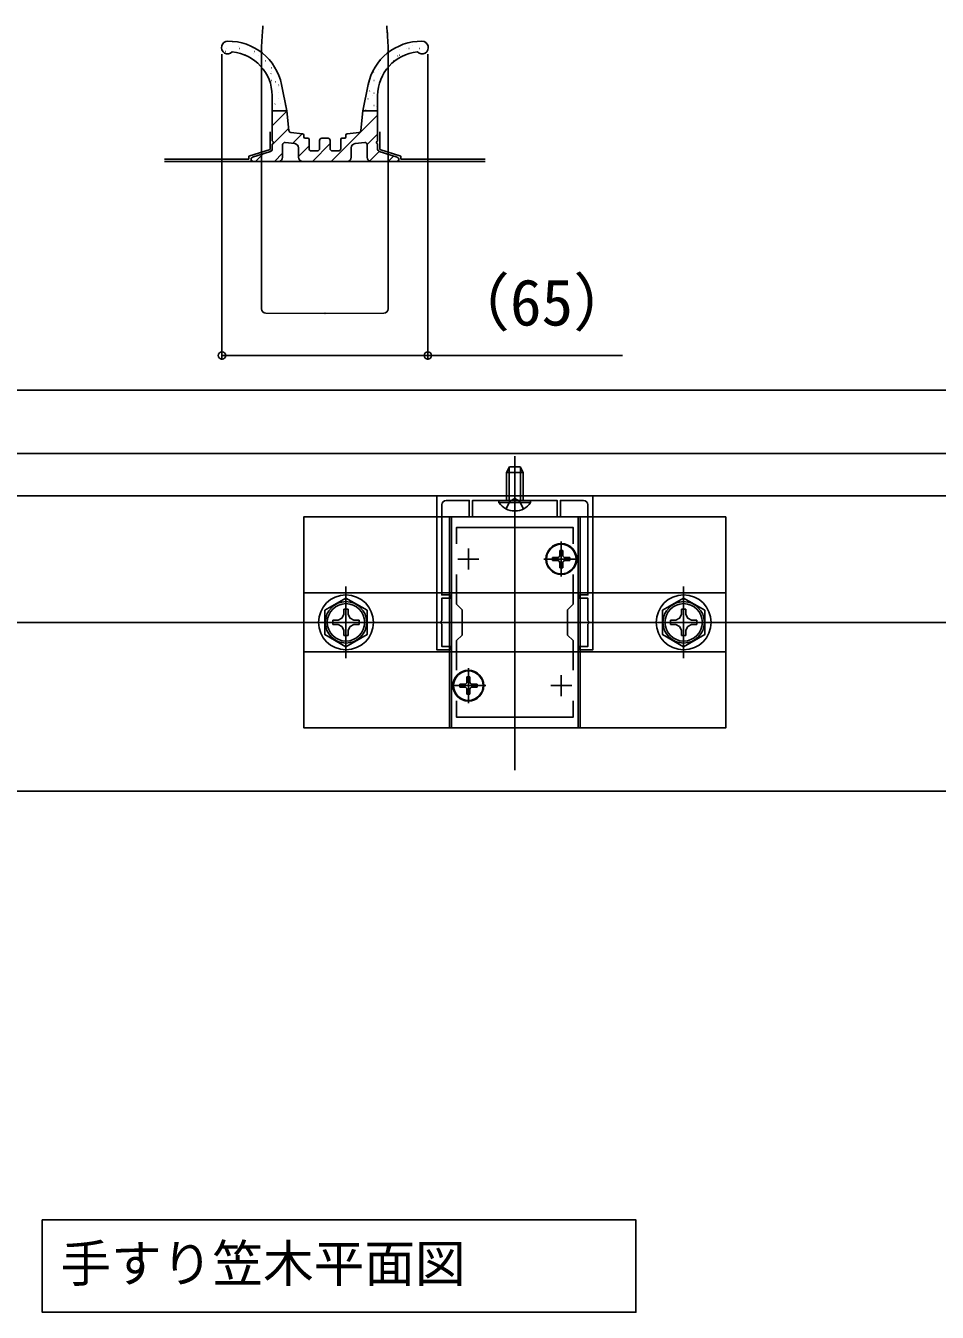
# Model space of a CAD drawing. Units: millimetres, scale not verified. Extents: x -875 to 875, y -1300 to 1292.
# Drawn here: x 129.1 to 345.1, y -844.3 to -539.3 of the extents above; entities that cross this region are included whole.
import ezdxf
from ezdxf.enums import TextEntityAlignment as Align

# ---------------------------------------------------------------- set-up
doc = ezdxf.new("R2010")
doc.units = ezdxf.units.MM
doc.header["$LTSCALE"] = 8
for name, color, linetype in [('0-1_USER1', 3, 'Continuous'), ('0-2_YKK_11', 7, 'Continuous'), ('0-3_YKK_12', 2, 'Continuous'), ('0-4_YKK_13', 4, 'Continuous'), ('0-5_YKK_D', 6, 'Continuous'), ('0-7_YSS_K', 3, 'Continuous')]:
    doc.layers.add(name, color=color, linetype=linetype)
doc.styles.add('ＭＳ ゴシック', font='')
doc.styles.get('ＭＳ ゴシック').set_extended_font_data('MS Gothic')

msp = doc.modelspace()

# ---------------------------------------------------------------- linework, layer by layer
at = {"layer": '0-1_USER1'}
msp.add_lwpolyline([(133.054, -836.4), (133.054, -822.4), (273.676, -822.4), (273.676, -844.283), (133.054, -844.283)], close=True, dxfattribs=at)
at = {"layer": '0-2_YKK_11'}
for p, q in [((234.002, -663.251), (234.002, -668.251)), ((256.002, -663.251), (256.002, -668.251)), ((231.502, -665.751), (236.502, -665.751)), ((253.502, -665.751), (258.502, -665.751)), ((234.002, -693.251), (234.002, -698.251)), ((256.002, -693.251), (256.002, -698.251)), ((231.502, -695.751), (236.502, -695.751)), ((253.502, -695.751), (258.502, -695.751))]:
    msp.add_line(p, q, dxfattribs=at)
for points in [[(263.502, -650.751), (226.502, -650.751), (226.502, -687.251), (229.702, -687.251), (229.702, -686.451), (227.702, -686.451), (227.702, -681.209), (227.582, -681.026), (227.582, -680.476), (227.702, -680.293), (227.702, -675.051), (229.702, -675.051), (229.702, -674.251), (227.702, -674.251), (227.702, -652.851)], [(228.702, -651.851), (234.202, -651.851), (234.202, -655.751), (235.002, -655.751), (235.002, -651.851), (244.544, -651.851), (244.727, -651.731), (245.277, -651.731), (245.46, -651.851), (255.002, -651.851), (255.002, -655.751), (255.802, -655.751), (255.802, -651.851), (261.302, -651.851)], [(262.302, -652.851), (262.302, -674.251), (260.302, -674.251), (260.302, -675.051), (262.302, -675.051), (262.302, -680.293), (262.422, -680.476), (262.422, -681.026), (262.302, -681.209), (262.302, -686.451), (260.302, -686.451), (260.302, -687.251), (263.502, -687.251), (263.502, -650.751)], [(231.202, -662.118), (231.202, -658.251), (258.802, -658.251), (258.802, -662.118)], [(231.202, -692.118), (231.202, -685.051), (232.502, -683.751), (232.502, -677.751), (231.202, -676.451), (231.202, -669.384)], [(258.802, -669.384), (258.802, -676.451), (257.502, -677.751), (257.502, -683.751), (258.802, -685.051), (258.802, -692.118)], [(258.802, -699.384), (258.802, -703.251), (231.202, -703.251), (231.202, -699.384)]]:
    msp.add_lwpolyline(points, dxfattribs=at)
msp.add_lwpolyline([(230.002, -655.751), (230.002, -705.751), (260.002, -705.751), (260.002, -655.751)], close=True, dxfattribs=at)
for centre, start, end in [((228.702, -652.851), 90.00001, 179.99999), ((261.302, -652.851), 0.00001, 89.99999)]:
    msp.add_arc(centre, 1, start, end, dxfattribs=at)
at = {"layer": '0-3_YKK_12'}
msp.add_line((245.002, -715.751), (245.002, -645.751), dxfattribs=at)
msp.add_lwpolyline([(-9.998, -625.751), (440.002, -625.751), (440.002, -638.757), (440.002, -650.751), (4.013, -650.751), (-9.998, -650.751)], close=True, dxfattribs=at)
msp.add_lwpolyline([(-9.998, -625.751), (440.002, -625.751), (440.002, -638.757), (440.002, -650.751), (4.013, -650.751), (-9.998, -650.751)], close=True, dxfattribs=at)
for points in [[(90.002, -640.751), (430.002, -640.751), (442.502, -640.751)], [(90.002, -720.751), (430.002, -720.751), (442.502, -720.751)]]:
    msp.add_lwpolyline(points, dxfattribs=at)
at = {"layer": '0-4_YKK_13'}
for p, q in [((185.284, -539.661), (185.214, -540.804)), ((214.79, -540.804), (214.72, -539.661)), ((176.493, -545.45), (176.503, -545.446)), ((176.745, -544.696), (176.795, -544.696)), ((178.17, -543.321), (178.22, -543.321)), ((179.613, -544.345), (179.623, -544.341)), ((179.785, -544.696), (179.835, -544.696)), ((182.825, -544.696), (182.875, -544.696)), ((183.293, -545.462), (183.377, -545.407)), ((185.072, -543.126), (185.002, -544.273)), ((185.002, -559.267), (185.002, -544.273)), ((215.002, -544.273), (214.932, -543.126)), ((215.002, -559.267), (215.002, -544.273)), ((217.693, -545.065), (217.702, -545.061)), ((219.305, -544.696), (219.355, -544.696)), ((219.869, -544.76), (219.952, -544.705)), ((220.73, -543.321), (220.78, -543.321)), ((220.813, -543.96), (220.822, -543.956)), ((222.345, -544.696), (222.395, -544.696)), ((223.77, -543.321), (223.82, -543.321)), ((181.21, -546.311), (181.26, -546.311)), ((183.002, -545.985), (183.012, -545.982)), ((184.25, -546.311), (184.3, -546.311)), ((185.865, -547.686), (185.915, -547.686)), ((186.769, -547.493), (186.778, -547.489)), ((213.225, -547.686), (213.275, -547.686)), ((214.65, -546.311), (214.7, -546.311)), ((214.95, -546.036), (214.959, -546.033)), ((216.265, -547.686), (216.315, -547.686)), ((217.179, -546.54), (217.263, -546.485)), ((217.69, -546.311), (217.74, -546.311)), ((187.212, -550.704), (187.295, -550.649)), ((187.29, -549.301), (187.34, -549.301)), ((187.367, -550.122), (187.377, -550.118)), ((188.905, -550.676), (188.905, -550.676)), ((211.492, -550.304), (211.576, -550.249)), ((212.806, -549.636), (212.815, -549.633)), ((213.225, -550.676), (213.275, -550.676)), ((214.65, -549.301), (214.7, -549.301)), ((187.29, -552.291), (187.34, -552.291)), ((188.343, -552.617), (188.353, -552.614)), ((188.905, -553.666), (188.955, -553.666)), ((189.016, -553.427), (189.1, -553.372)), ((191.012, -559.496), (189.742, -553.29)), ((208.991, -559.496), (210.262, -553.29)), ((210.185, -553.666), (210.235, -553.666)), ((210.608, -554.807), (210.691, -554.752)), ((210.661, -553.237), (210.671, -553.233)), ((211.61, -552.291), (211.66, -552.291)), ((188.132, -557.93), (188.215, -557.875)), ((188.905, -556.656), (188.955, -556.656)), ((188.989, -555.229), (188.999, -555.226)), ((189.588, -557.858), (189.598, -557.855)), ((210.185, -556.656), (210.235, -556.656)), ((211.26, -555.865), (211.27, -555.862)), ((211.61, -555.281), (211.66, -555.281)), ((185.002, -559.267), (185.002, -559.354)), ((185.002, -559.356), (185.002, -559.354)), ((185.002, -559.526), (185.002, -559.356)), ((185.002, -606.443), (185.002, -559.526)), ((187.502, -559.496), (191.012, -559.496)), ((187.502, -563.07), (191.018, -559.554)), ((190.33, -558.271), (190.38, -558.271)), ((191.463, -564.19), (191.012, -559.496)), ((201.526, -571.496), (212.502, -560.52)), ((208.991, -559.496), (208.541, -564.19)), ((208.987, -559.546), (209.036, -559.496)), ((212.502, -559.496), (208.991, -559.496)), ((209.116, -559.466), (209.125, -559.462)), ((209.723, -559.311), (209.807, -559.255)), ((211.61, -558.271), (211.66, -558.271)), ((212.236, -558.361), (212.246, -558.357)), ((215.002, -559.267), (215.002, -559.354)), ((215.002, -559.354), (215.002, -559.356)), ((215.002, -559.356), (215.002, -559.526)), ((215.002, -559.526), (215.002, -606.443)), ((187.502, -567.56), (191.411, -563.65)), ((187.002, -568.634), (187.002, -564.496)), ((190.557, -567.018), (192.862, -567.274)), ((194.736, -564.966), (191.904, -564.639)), ((192.336, -567.215), (194.602, -564.95)), ((195.002, -565.696), (195.002, -565.264)), ((195.952, -565.996), (195.302, -565.996)), ((196.252, -568.496), (196.252, -566.296)), ((198.752, -566.496), (198.752, -568.496)), ((200.752, -565.996), (199.252, -565.996)), ((201.252, -568.496), (201.252, -566.496)), ((203.752, -566.296), (203.752, -568.496)), ((204.702, -565.996), (204.052, -565.996)), ((205.002, -565.264), (205.002, -565.696)), ((208.1, -564.639), (205.268, -564.966)), ((207.141, -567.274), (209.447, -567.018)), ((210.002, -567.511), (212.502, -565.011)), ((213.002, -568.634), (213.002, -564.496)), ((187.002, -568.634), (182.002, -570.271)), ((187.157, -569.109), (182.846, -570.521)), ((183.566, -571.496), (185.366, -569.696)), ((187.502, -567.516), (187.502, -568.634)), ((188.056, -571.496), (190.002, -569.55)), ((190.002, -570.496), (190.002, -567.515)), ((193.752, -570.29), (196.252, -567.79)), ((193.752, -568.268), (193.752, -570.496)), ((198.252, -568.996), (196.752, -568.996)), ((197.036, -571.496), (201.252, -567.28)), ((203.252, -568.996), (201.752, -568.996)), ((206.252, -570.496), (206.252, -568.268)), ((210.002, -567.515), (210.002, -570.496)), ((210.594, -571.409), (212.882, -569.121)), ((212.502, -568.634), (212.502, -567.516)), ((217.157, -570.521), (212.846, -569.109)), ((213.002, -568.634), (218.002, -570.271)), ((214.996, -571.496), (216.264, -570.228)), ((182.002, -570.996), (162.002, -570.996)), ((182.002, -570.996), (182.002, -570.271)), ((183.002, -571.496), (189.002, -571.496)), ((194.752, -571.496), (205.252, -571.496)), ((211.002, -571.496), (217.002, -571.496)), ((218.002, -570.996), (218.002, -570.271)), ((218.002, -570.996), (238.002, -570.996)), ((185.998, -607.443), (199.965, -607.5)), ((199.954, -607.487), (200.05, -607.487)), ((200.039, -607.5), (214.006, -607.443)), ((245.002, -656.851), (245.002, -641.351)), ((243.702, -643.851), (243.002, -645.251)), ((243.656, -651.851), (243.656, -643.942)), ((243.702, -643.851), (246.302, -643.851)), ((246.302, -643.851), (247.002, -645.251)), ((246.348, -651.851), (246.348, -643.942)), ((247.002, -651.851), (247.002, -645.251)), ((241.252, -652.36), (241.252, -651.851)), ((241.252, -651.851), (248.752, -651.851)), ((260.502, -655.751), (229.502, -655.751)), ((260.502, -705.751), (260.502, -655.751)), ((256.002, -669.901), (256.002, -661.601)), ((256.352, -663.701), (255.652, -663.701)), ((255.652, -663.701), (255.652, -664.901)), ((256.352, -663.701), (256.352, -664.901)), ((260.152, -665.751), (251.852, -665.751)), ((253.952, -665.401), (253.952, -666.101)), ((255.152, -665.401), (253.952, -665.401)), ((255.152, -666.101), (253.952, -666.101)), ((255.652, -666.601), (255.652, -667.801)), ((256.352, -667.801), (255.652, -667.801)), ((256.352, -666.601), (256.352, -667.801)), ((258.052, -665.401), (256.852, -665.401)), ((258.052, -666.101), (256.852, -666.101)), ((258.052, -665.401), (258.052, -666.101)), ((205.002, -672.251), (205.002, -689.251)), ((285.002, -672.251), (285.002, -689.251)), ((204.479, -678.897), (204.5, -677.651)), ((284.479, -678.897), (284.5, -677.651)), ((213.502, -680.751), (196.502, -680.751)), ((293.502, -680.751), (276.502, -680.751)), ((234.002, -699.901), (234.002, -691.601)), ((234.352, -693.701), (233.652, -693.701)), ((233.652, -693.701), (233.652, -694.901)), ((234.352, -693.701), (234.352, -694.901)), ((238.152, -695.751), (229.852, -695.751)), ((231.952, -695.401), (231.952, -696.101)), ((233.152, -695.401), (231.952, -695.401)), ((233.152, -696.101), (231.952, -696.101)), ((233.652, -696.601), (233.652, -697.801)), ((234.352, -697.801), (233.652, -697.801)), ((234.352, -696.601), (234.352, -697.801)), ((236.052, -695.401), (234.852, -695.401)), ((236.052, -696.101), (234.852, -696.101)), ((236.052, -695.401), (236.052, -696.101))]:
    msp.add_line(p, q, dxfattribs=at)
for points in [[(185.284, -539.661), (185.299, -539.411), (185.304, -539.328)], [(214.699, -539.328), (214.704, -539.411), (214.72, -539.661)], [(185.072, -543.126), (185.1, -542.674), (185.127, -542.231), (185.152, -541.813), (185.176, -541.432), (185.196, -541.103), (185.212, -540.834), (185.214, -540.804)], [(214.79, -540.804), (214.792, -540.834), (214.808, -541.103), (214.828, -541.432), (214.851, -541.813), (214.877, -542.231), (214.904, -542.674), (214.932, -543.126)], [(187.502, -555.877), (187.502, -559.496), (187.502, -566.477)], [(212.502, -566.477), (212.502, -559.496), (212.502, -555.877)], [(243.002, -651.851), (243.002, -645.251), (247.002, -645.251)], [(241.252, -652.36), (248.752, -652.36), (248.752, -651.851)], [(242.952, -653.86), (243.857, -652.005), (245.002, -651.396)], [(247.052, -653.86), (246.147, -652.005), (245.002, -651.396)], [(260.502, -705.751), (229.502, -705.751), (229.502, -655.751)], [(203.148, -680.228), (204.017, -679.766), (204.479, -678.897)], [(204.5, -677.651), (205.503, -677.651), (205.525, -678.897)], [(205.525, -678.897), (205.987, -679.766), (206.855, -680.228)], [(283.148, -680.228), (284.017, -679.766), (284.479, -678.897)], [(284.5, -677.651), (285.503, -677.651), (285.525, -678.897)], [(285.525, -678.897), (285.987, -679.766), (286.855, -680.228)], [(203.148, -681.274), (201.902, -681.252), (201.902, -680.249), (203.148, -680.228)], [(204.479, -682.604), (204.017, -681.736), (203.148, -681.274)], [(205.525, -682.604), (205.503, -683.851), (204.5, -683.851), (204.479, -682.604)], [(206.855, -681.274), (205.987, -681.736), (205.525, -682.604)], [(206.855, -680.228), (208.102, -680.249), (208.102, -681.252), (206.855, -681.274)], [(283.148, -681.274), (281.902, -681.252), (281.902, -680.249), (283.148, -680.228)], [(284.479, -682.604), (284.017, -681.736), (283.148, -681.274)], [(285.525, -682.604), (285.503, -683.851), (284.5, -683.851), (284.479, -682.604)], [(286.855, -681.274), (285.987, -681.736), (285.525, -682.604)], [(286.855, -680.228), (288.102, -680.249), (288.102, -681.252), (286.855, -681.274)]]:
    msp.add_lwpolyline(points, dxfattribs=at)
for points in [[(295.002, -655.751), (295.002, -705.751), (195.002, -705.751), (195.002, -655.751)], [(195.002, -687.751), (295.002, -687.751), (295.002, -673.751), (195.002, -673.751)], [(210.002, -677.864), (205.002, -674.977), (200.002, -677.864), (200.002, -683.638), (205.002, -686.524), (210.002, -683.638)], [(290.002, -677.864), (285.002, -674.977), (280.002, -677.864), (280.002, -683.638), (285.002, -686.524), (290.002, -683.638)]]:
    msp.add_lwpolyline(points, close=True, dxfattribs=at)
for centre, radius in [((256.002, -665.751), 3.65), ((256.002, -665.751), 3.5), ((205.002, -680.751), 6.5), ((205.002, -680.751), 4.907), ((205.002, -680.751), 4.432), ((285.002, -680.751), 6.5), ((285.002, -680.751), 4.907), ((285.002, -680.751), 4.432), ((234.002, -695.751), 3.65), ((234.002, -695.751), 3.5)]:
    msp.add_circle(centre, radius, dxfattribs=at)
for centre, radius, start, end in [((177.002, -544.496), 1.5, 90, 315.33998), ((177.112, -555.891), 12.895, 11.63289, 90.48953), ((177.116, -555.892), 10.386, 0.08527, 84.73769), ((222.892, -555.891), 12.895, 89.51047, 168.36711), ((222.887, -555.892), 10.386, 95.26231, 179.91473), ((223.002, -544.496), 1.5, 224.66002, 90), ((187.802, -566.477), 0.3, 180, 240), ((187.502, -566.996), 0.3, 300, 60), ((190.502, -567.515), 0.5, 83.65981, 180), ((191.961, -564.143), 0.5, 185.48532, 263.42801), ((194.702, -565.264), 0.3, 0, 83.42801), ((195.302, -565.696), 0.3, 180, 270), ((195.952, -566.296), 0.3, 0, 90), ((199.252, -566.496), 0.5, 90, 180), ((200.752, -566.496), 0.5, 0, 90), ((204.052, -566.296), 0.3, 90, 180), ((204.702, -565.696), 0.3, 270, 360), ((205.302, -565.264), 0.3, 96.57199, 180), ((208.043, -564.143), 0.5, 276.57199, 354.51468), ((209.502, -567.515), 0.5, 0, 96.34019), ((212.502, -566.996), 0.3, 120, 240), ((212.202, -566.477), 0.3, 300, 0), ((187.002, -568.634), 0.5, 288.13494, 0), ((187.802, -567.516), 0.3, 120, 180), ((192.752, -568.268), 1, 0, 83.65981), ((196.752, -568.496), 0.5, 180, 270), ((198.252, -568.496), 0.5, 270, 0), ((201.752, -568.496), 0.5, 180, 270), ((203.252, -568.496), 0.5, 270, 0), ((207.252, -568.268), 1, 96.34019, 180), ((212.202, -567.516), 0.3, 0, 60), ((213.002, -568.634), 0.5, 180, 251.86506), ((183.002, -570.996), 0.5, 108.13494, 270), ((189.002, -570.496), 1, 270, 0), ((194.752, -570.496), 1, 180, 270), ((205.252, -570.496), 1, 270, 0), ((211.002, -570.496), 1, 180, 270), ((217.002, -570.996), 0.5, 270, 71.86506), ((186.002, -606.443), 1, 180, 269.76681), ((214.002, -606.443), 1, 270.23319, 0), ((245.002, -649.824), 4.527, 214.06671, 325.93329), ((255.152, -664.901), 0.5, 270, 0), ((255.152, -666.601), 0.5, 0, 90), ((256.852, -664.901), 0.5, 180, 270), ((256.852, -666.601), 0.5, 90, 180), ((233.152, -694.901), 0.5, 270, 0), ((234.852, -694.901), 0.5, 180, 270), ((233.152, -696.601), 0.5, 0, 90), ((234.852, -696.601), 0.5, 90, 180)]:
    msp.add_arc(centre, radius, start, end, dxfattribs=at)
at = {"layer": '0-5_YKK_D'}
for p, q in [((175.618, -546.074), (175.618, -618.483)), ((224.386, -546.074), (224.386, -618.483))]:
    msp.add_line(p, q, dxfattribs=at)
msp.add_lwpolyline([(175.618, -617.483), (224.386, -617.483), (270.477, -617.483)], dxfattribs=at)
for centre in [(175.618, -617.483), (224.386, -617.483)]:
    msp.add_circle(centre, 0.875, dxfattribs=at)
at = {"layer": '0-7_YSS_K'}
for p, q in [((238.002, -571.496), (162.002, -571.496)), ((195.002, -571.496), (205.002, -571.496)), ((45.002, -680.751), (498.002, -680.751))]:
    msp.add_line(p, q, dxfattribs=at)

# ---------------------------------------------------------------- texts
at = {"layer": '0-1_USER1', "style": 'ＭＳ ゴシック'}
msp.add_text('手すり笠木平面図', height=8.798, dxfattribs=at).set_placement((137.36, -839.746), align=Align.BOTTOM_LEFT)
at = {"layer": '0-5_YKK_D', "style": 'ＭＳ ゴシック'}
msp.add_text('（65）', height=11, dxfattribs=at).set_placement((228.846, -613.693), align=Align.BOTTOM_LEFT)

doc.saveas('drawing.dxf')
